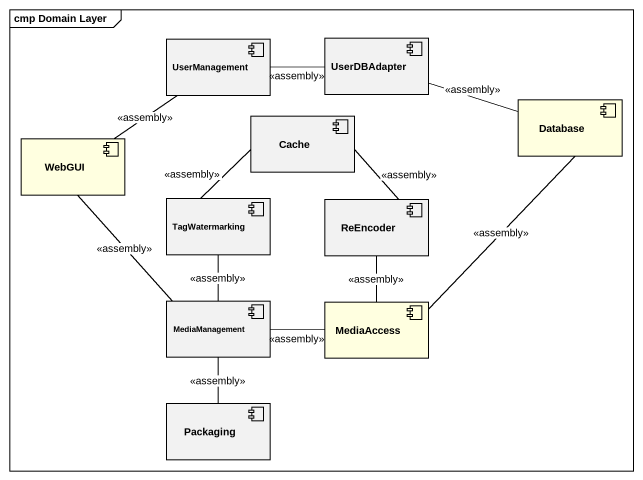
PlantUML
@startuml
mainframe cmp Domain Layer
component UserDBAdapter
component UserManagement
component Cache
component "Database" as Database_ #FFFFE0
component WebGUI #FFFFE0
component TagWatermarking
component ReEncoder
component MediaManagement
component MediaAccess #FFFFE0
component Packaging
UserDBAdapter -right- Database_ : <<assembly>>
UserManagement -right- UserDBAdapter : <<assembly>>
Cache -- ReEncoder : <<assembly>>
WebGUI -up- UserManagement : <<assembly>>
WebGUI -- MediaManagement : <<assembly>>
TagWatermarking -up- Cache : <<assembly>>
ReEncoder -- MediaAccess : <<assembly>>
MediaManagement -up- TagWatermarking : <<assembly>>
MediaManagement -right- MediaAccess : <<assembly>>
MediaManagement -- Packaging : <<assembly>>
MediaAccess -up- Database_ : <<assembly>>
@enduml
